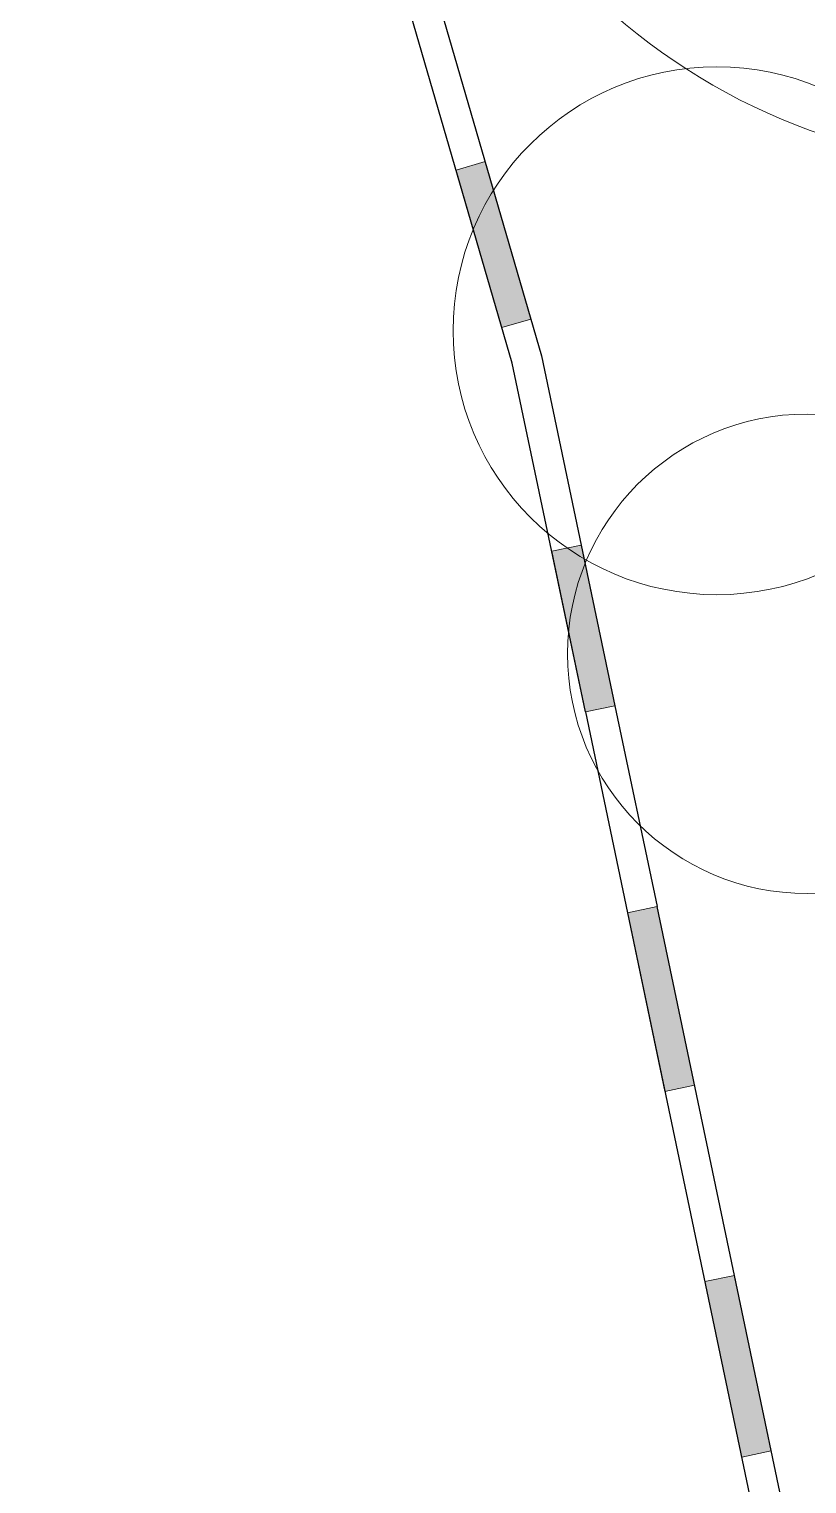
# Model space of a CAD drawing. Header units: millimetres. Extents: x 644751 to 758383, y 156941 to 325420.
# Drawn here: x 644751 to 650926, y 250281 to 261822 of the extents above; entities that cross this region are included whole.
import ezdxf

# ---------------------------------------------------------------- set-up
doc = ezdxf.new("R2010")
doc.units = ezdxf.units.MM
doc.layers.add('archi', color=7, linetype='Continuous')
doc.layers.add('archiw', color=255, linetype='Continuous', lineweight=0)
doc.layers.add('plant', color=90, linetype='Continuous', lineweight=0)

msp = doc.modelspace()

# ---------------------------------------------------------------- hatches: boundary and pattern name
at = {"layer": 'archiw'}
h = msp.add_hatch(dxfattribs=at)
h.set_pattern_fill('ANGLE', color=256)
h.set_pattern_definition([(0, (659503.021, 164468.559), (0, 6.985), [5.08, -1.905]), (90, (659503.021, 164468.559), (-6.985, 4e-16), [5.08, -1.905])])
h.paths.add_polyline_path([(646673, 273568), (646524, 273756), (644751, 272353), (645246, 270650), (645477, 270717), (645026, 272265)])
h.paths.add_polyline_path([(649002, 275410), (648854, 275598), (647559, 274574), (647708, 274386)])
h.paths.add_polyline_path([(651425, 277326), (651276, 277514), (649981, 276490), (650130, 276302)])
h.paths.add_polyline_path([(653848, 279242), (653699, 279430), (652404, 278406), (652553, 278218)])
h.paths.add_polyline_path([(662719, 280360), (662534, 280208), (663097, 279524), (663282, 279677)])
h.paths.add_polyline_path([(663824, 279018), (663638, 278866), (665590, 276496), (665775, 276648)])
h.paths.add_polyline_path([(666355, 275944), (666169, 275791), (666797, 275029), (667249, 275402), (667097, 275587), (666830, 275367)])
h.paths.add_polyline_path([(645870, 269364), (645640, 269297), (646053, 267879), (646283, 267946)])
h.paths.add_polyline_path([(646726, 266423), (646496, 266356), (646890, 265000), (647121, 265068)])
h.paths.add_polyline_path([(647550, 263593), (647319, 263526), (647709, 262188), (647939, 262255)])
h.paths.add_polyline_path([(648371, 260771), (648141, 260704), (648504, 259455), (648735, 259522)])
h.paths.add_polyline_path([(649134, 257729), (648900, 257680), (649167, 256405), (649402, 256454)])
h.paths.add_polyline_path([(649737, 254860), (649502, 254810), (649799, 253394), (650034, 253443)])
h.paths.add_polyline_path([(650350, 251935), (650115, 251886), (650408, 250492), (650643, 250542)])
h.paths.add_polyline_path([(650941, 249120), (650706, 249071), (651002, 247662), (651237, 247711)])
h.paths.add_polyline_path([(651546, 246134), (651308, 246104), (651475, 244788), (651713, 244818)])
h.paths.add_polyline_path([(655729, 258314), (655490, 258331), (655408, 257183), (655647, 257166), (655664, 257405)])
h.paths.add_polyline_path([(655917, 260961), (655934, 261200), (655695, 261217), (655590, 259738), (655829, 259721)])
h.paths.add_polyline_path([(653029, 234468), (652791, 234438), (652970, 233036), (653208, 233066)])
h.paths.add_polyline_path([(653421, 231246), (653181, 231250), (653158, 229901), (653398, 229897)])
h.paths.add_polyline_path([(653374, 228565), (653134, 228569), (653110, 227210), (653350, 227206)])
h.paths.add_polyline_path([(653322, 225608), (653082, 225612), (653058, 224212), (653298, 224207)])

# ---------------------------------------------------------------- linework, layer by layer
at = {"layer": 'archi'}
for points in [[(649167, 256405), (648586, 259173), (645246, 270650)], [(645477, 270717), (648819, 259231), (649402, 256454), (649737, 254860)], [(649167, 256405), (649502, 254810), (651276, 246355), (653183, 231355), (652737, 205958), (655420, 186970), (655556, 186171), (658771, 167330)], [(658234, 187520), (658248, 187281), (658892, 187319), (659350, 183750), (656267, 183434), (655793, 186212), (655657, 187007), (652977, 205973), (653424, 231368), (651513, 246394), (649737, 254860)]]:
    msp.add_lwpolyline(points, dxfattribs=at)
at = {"layer": 'archiw'}
for points in [[(648371, 260771), (648735, 259522), (648504, 259455), (648141, 260704)], [(649134, 257729), (648900, 257680), (649167, 256405), (649402, 256454), (649134, 257729)], [(649737, 254860), (649502, 254810), (649799, 253394), (650034, 253443), (649737, 254860)], [(650350, 251935), (650115, 251886), (650408, 250492), (650643, 250542), (650350, 251935)]]:
    msp.add_lwpolyline(points, close=True, dxfattribs=at)
for points in [[(648371, 260771), (648735, 259522)], [(648371, 260771), (648735, 259522)], [(648504, 259455), (648141, 260704)], [(648504, 259455), (648141, 260704)], [(649134, 257729), (649402, 256454)], [(649134, 257729), (649402, 256454)], [(649167, 256405), (648900, 257680)], [(649167, 256405), (648900, 257680)], [(649737, 254860), (650034, 253443)], [(649737, 254860), (650034, 253443)], [(649799, 253394), (649502, 254810)], [(649799, 253394), (649502, 254810)], [(650408, 250492), (650115, 251886)], [(650408, 250492), (650115, 251886)], [(650350, 251935), (650643, 250542)]]:
    msp.add_lwpolyline(points, dxfattribs=at)
at = {"layer": 'plant'}
for centre, radius in [((652677, 265732), 5019), ((650211, 259429), 2094), ((650927, 256866), 1902)]:
    msp.add_circle(centre, radius, dxfattribs=at)

doc.saveas('drawing.dxf')
